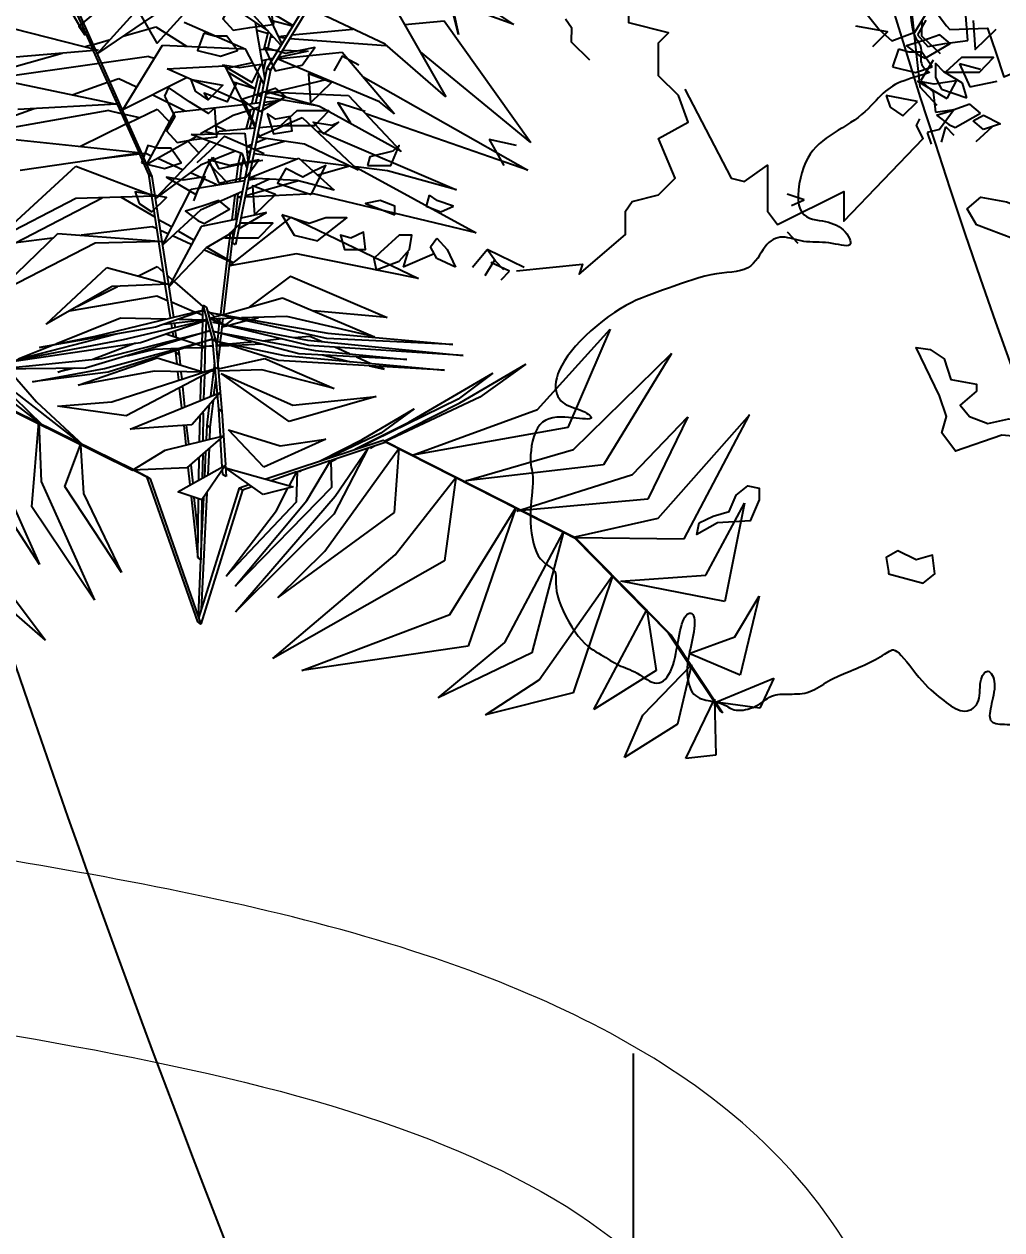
# Model space of a CAD drawing. Header units: metres. Extents: x 10 to 239, y 2 to 253.
# Drawn here: x 85.24 to 90.93, y 117.45 to 124.46 of the extents above; entities that cross this region are included whole.
import ezdxf

# ---------------------------------------------------------------- set-up
doc = ezdxf.new("R2010")
doc.units = ezdxf.units.M
doc.header["$MEASUREMENT"] = 0
doc.layers.get('Defpoints').update_dxf_attribs({"color": 9})
for name, color, linetype in [('-cotas', 252, 'Continuous'), ('1', 7, 'Continuous'), ('cot200', 9, 'Continuous')]:
    doc.layers.add(name, color=color, linetype=linetype)
doc.layers.add('barrera', color=7, linetype='Continuous', lineweight=0, true_color=0x9dbb63)
doc.layers.add('bloques ARBOLES', color=7, linetype='Continuous', true_color=0xb8d897)
doc.styles.get("Standard").update_dxf_attribs({"font": 'arial.ttf'})
doc.dimstyles.get("Standard").update_dxf_attribs({"dimtxt": 0.18, "dimasz": 0.18, "dimexe": 0.18, "dimexo": 0.0625, "dimgap": 0.09, "dimtad": 0, "dimtih": 1, "dimtoh": 1, "dimdec": 4, "dimzin": 0, "dimdsep": 46, "dimtxsty": 'Standard', "dimcen": 0.09, "dimadec": 0, "dimazin": 0, "dimtfac": 1, "dimtdec": 4, "dimtofl": 0, "dimtmove": 0, "dimatfit": 3, "dimfxl": 1, "dimtolj": 1, "dimtzin": 0, "dimarcsym": 0})

# ---------------------------------------------------------------- blocks, each defined once
blk = doc.blocks.new('ARB5')
for points in [[(672, -3702), (710, -3685), (744, -3668), (776, -3650), (806, -3631), (835, -3610), (862, -3588), (890, -3563), (918, -3536), (947, -3507), (977, -3475), (1008, -3441), (1041, -3407), (1076, -3372), (1114, -3336), (1154, -3301), (1197, -3267), (1242, -3234), (1290, -3202), (1340, -3170), (1391, -3139), (1442, -3108), (1492, -3077), (1541, -3045), (1588, -3012), (1633, -2977), (1675, -2941), (1714, -2902), (1751, -2861), (1784, -2815), (1815, -2766), (1842, -2712), (1867, -2653), (1888, -2588), (1906, -2520), (1920, -2450), (1929, -2380), (1933, -2312), (1931, -2249), (1924, -2191), (1909, -2142), (1888, -2103), (1861, -2072), (1829, -2049), (1794, -2032), (1755, -2019), (1716, -2010), (1675, -2003), (1636, -1996), (1598, -1988), (1561, -1980), (1527, -1969), (1494, -1958), (1463, -1944), (1434, -1928), (1406, -1909), (1381, -1887), (1357, -1863), (1336, -1837), (1318, -1810), (1303, -1783), (1294, -1758), (1290, -1735), (1292, -1717), (1300, -1703), (1316, -1695), (1339, -1693), (1367, -1694), (1400, -1699), (1436, -1706), (1474, -1713), (1515, -1720), (1555, -1727), (1596, -1731), (1636, -1734), (1675, -1735), (1714, -1736), (1752, -1737), (1790, -1739), (1826, -1741), (1862, -1746), (1897, -1752), (1931, -1760), (1965, -1768), (1997, -1777), (2029, -1785), (2061, -1791), (2092, -1796), (2122, -1798), (2152, -1796), (2181, -1790), (2210, -1781), (2238, -1769), (2265, -1752), (2291, -1732), (2315, -1708), (2339, -1679), (2362, -1648), (2384, -1613), (2406, -1577), (2429, -1541), (2455, -1506), (2483, -1473), (2515, -1444), (2551, -1420), (2593, -1401), (2640, -1388), (2691, -1378), (2746, -1370), (2806, -1363), (2869, -1356), (2935, -1347), (3005, -1335), (3077, -1318), (3151, -1298), (3226, -1276), (3302, -1251), (3377, -1224), (3452, -1198), (3524, -1171), (3595, -1146), (3662, -1121), (3728, -1098), (3792, -1075), (3855, -1050), (3917, -1023), (3981, -993), (4047, -958), (4114, -919), (4185, -873), (4257, -823), (4330, -768), (4402, -709), (4473, -648), (4540, -586), (4604, -523), (4662, -461), (4713, -399), (4759, -339), (4797, -281), (4830, -225), (4857, -172), (4878, -120), (4893, -72), (4903, -26), (4907, 17), (4907, 56), (4901, 93), (4892, 126), (4879, 157), (4861, 184), (4841, 208), (4818, 229), (4792, 247), (4763, 263), (4734, 276), (4703, 288), (4672, 299), (4641, 310), (4611, 321), (4582, 333), (4554, 346), (4529, 360), (4508, 374), (4491, 387), (4478, 400), (4471, 412), (4471, 421), (4478, 428), (4492, 432), (4514, 433), (4542, 432), (4575, 429), (4613, 426), (4655, 422), (4700, 417), (4747, 413), (4795, 411), (4844, 410), (4892, 412), (4940, 418), (4985, 429), (5028, 446), (5066, 471), (5101, 503), (5130, 545), (5154, 593), (5174, 647), (5189, 704), (5201, 762), (5208, 818), (5213, 871), (5214, 919), (5213, 960), (5210, 995), (5205, 1026), (5200, 1054), (5195, 1082), (5190, 1111), (5187, 1143), (5186, 1179), (5187, 1221), (5190, 1268), (5195, 1321), (5200, 1377), (5205, 1437), (5210, 1500), (5213, 1566), (5214, 1632), (5213, 1700), (5209, 1767), (5202, 1834), (5192, 1898), (5179, 1958), (5162, 2014), (5143, 2065), (5120, 2110), (5093, 2147), (5065, 2178), (5035, 2204), (5006, 2226), (4978, 2246), (4953, 2264), (4932, 2283), (4917, 2303), (4907, 2326), (4903, 2352), (4902, 2381), (4902, 2414), (4902, 2452), (4900, 2495), (4895, 2543), (4884, 2596), (4866, 2656), (4843, 2720), (4814, 2786), (4781, 2854), (4745, 2920), (4707, 2984), (4668, 3044), (4629, 3097), (4590, 3143), (4553, 3182), (4516, 3214), (4481, 3242), (4446, 3266), (4413, 3287), (4381, 3306), (4350, 3324), (4321, 3341), (4292, 3359), (4265, 3376), (4238, 3393), (4212, 3409), (4186, 3424), (4159, 3438), (4133, 3451), (4106, 3463), (4079, 3474), (4051, 3485), (4023, 3496), (3995, 3507), (3966, 3520), (3936, 3534), (3906, 3551), (3876, 3569), (3846, 3590), (3815, 3610), (3784, 3630), (3754, 3647), (3724, 3661), (3694, 3670), (3666, 3673), (3638, 3670), (3611, 3660), (3585, 3644), (3561, 3622), (3539, 3595), (3518, 3564), (3499, 3528), (3482, 3489), (3467, 3447), (3454, 3402), (3442, 3356), (3432, 3308), (3423, 3259), (3414, 3211), (3405, 3163), (3397, 3116), (3387, 3071), (3378, 3028), (3368, 2988), (3357, 2951), (3346, 2917), (3333, 2887), (3321, 2862), (3307, 2842), (3292, 2827), (3277, 2817), (3263, 2813), (3248, 2813), (3235, 2820), (3224, 2831), (3215, 2848), (3208, 2870), (3204, 2898), (3203, 2929), (3204, 2965), (3208, 3003), (3213, 3043), (3220, 3085), (3227, 3127), (3236, 3168), (3245, 3208), (3254, 3247), (3263, 3286), (3271, 3324), (3279, 3362), (3285, 3400), (3290, 3440), (3293, 3480), (3293, 3521), (3292, 3563), (3288, 3604), (3281, 3645), (3273, 3684), (3262, 3720), (3248, 3753), (3231, 3782), (3212, 3806), (3191, 3826), (3168, 3842), (3143, 3855), (3118, 3866), (3091, 3874), (3064, 3880), (3038, 3886), (3011, 3891), (2986, 3896), (2961, 3901), (2936, 3906), (2913, 3912), (2890, 3918), (2869, 3925), (2849, 3933), (2830, 3943), (2812, 3953), (2794, 3963), (2776, 3974), (2758, 3984), (2738, 3992), (2717, 3999), (2693, 4004), (2667, 4006), (2639, 4006), (2609, 4003), (2579, 3998), (2548, 3991), (2517, 3981), (2486, 3970), (2457, 3957), (2430, 3942), (2404, 3926), (2379, 3909), (2354, 3892), (2331, 3875), (2307, 3860), (2283, 3846), (2259, 3834), (2234, 3825), (2208, 3818), (2181, 3813), (2153, 3809), (2125, 3807), (2096, 3806), (2067, 3806), (2037, 3806), (2007, 3806), (1976, 3805), (1945, 3804), (1914, 3802), (1883, 3799), (1852, 3794), (1822, 3787), (1791, 3777), (1762, 3765), (1732, 3751), (1703, 3736), (1675, 3719), (1646, 3701), (1619, 3684), (1592, 3666), (1565, 3650), (1538, 3634), (1512, 3620), (1486, 3607), (1460, 3594), (1433, 3582), (1405, 3570), (1377, 3558), (1348, 3546), (1317, 3533), (1285, 3520), (1252, 3507), (1219, 3493), (1185, 3478), (1151, 3463), (1117, 3448), (1083, 3432), (1050, 3416), (1017, 3400), (986, 3383), (955, 3367), (926, 3351), (899, 3335), (874, 3319), (852, 3305), (832, 3291), (814, 3280), (796, 3271), (779, 3266), (762, 3266), (742, 3272), (721, 3284), (696, 3305), (668, 3334), (636, 3370), (601, 3412), (565, 3457), (527, 3505), (489, 3553), (451, 3601), (413, 3645), (376, 3685), (341, 3722), (307, 3755), (274, 3785), (241, 3813), (210, 3838), (179, 3863), (148, 3886), (119, 3909), (89, 3930), (60, 3951), (31, 3969), (2, 3985), (-26, 3998), (-55, 4008), (-83, 4014), (-111, 4015), (-139, 4012), (-166, 4005), (-191, 3994), (-214, 3979), (-235, 3961), (-253, 3939), (-267, 3914), (-278, 3886), (-285, 3856), (-290, 3824), (-293, 3790), (-295, 3757), (-298, 3723), (-300, 3690), (-305, 3659), (-311, 3630), (-319, 3604), (-329, 3581), (-341, 3561), (-353, 3545), (-367, 3534), (-380, 3528), (-394, 3527), (-409, 3531), (-422, 3541), (-435, 3556), (-447, 3575), (-457, 3597), (-466, 3623), (-471, 3652), (-475, 3683), (-475, 3715), (-473, 3750), (-468, 3784), (-462, 3820), (-455, 3855), (-448, 3890), (-440, 3924), (-432, 3957), (-426, 3988), (-420, 4017), (-417, 4044), (-415, 4068), (-416, 4091), (-420, 4110), (-426, 4127), (-437, 4141), (-451, 4152), (-469, 4160), (-490, 4166), (-514, 4171), (-541, 4174), (-569, 4176), (-599, 4177), (-631, 4179), (-663, 4181), (-696, 4183), (-731, 4185), (-768, 4187), (-807, 4187), (-848, 4187), (-891, 4186), (-937, 4184), (-987, 4179), (-1039, 4173), (-1093, 4165), (-1149, 4155), (-1207, 4143), (-1266, 4128), (-1326, 4112), (-1386, 4094), (-1446, 4073), (-1506, 4051), (-1564, 4027), (-1621, 4002), (-1675, 3976), (-1727, 3949), (-1776, 3922), (-1820, 3895), (-1860, 3869), (-1896, 3843), (-1927, 3817), (-1952, 3790), (-1972, 3763), (-1986, 3736), (-1993, 3708), (-1995, 3678), (-1990, 3647), (-1980, 3616), (-1966, 3583), (-1949, 3551), (-1932, 3519), (-1915, 3487), (-1899, 3457), (-1886, 3428), (-1878, 3400), (-1874, 3376), (-1873, 3354), (-1877, 3337), (-1884, 3324), (-1894, 3317), (-1908, 3317), (-1924, 3324), (-1943, 3338), (-1964, 3358), (-1987, 3383), (-2012, 3409), (-2038, 3435), (-2064, 3459), (-2091, 3480), (-2118, 3494), (-2144, 3501), (-2170, 3500), (-2197, 3493), (-2223, 3479), (-2251, 3460), (-2279, 3436), (-2309, 3408), (-2340, 3376), (-2372, 3341), (-2406, 3303), (-2439, 3263), (-2472, 3222), (-2504, 3179), (-2533, 3136), (-2559, 3093), (-2580, 3050), (-2597, 3008), (-2610, 2967), (-2620, 2927), (-2626, 2888), (-2631, 2852), (-2633, 2817), (-2635, 2783), (-2637, 2752), (-2639, 2723), (-2643, 2696), (-2649, 2671), (-2658, 2647), (-2671, 2625), (-2689, 2603), (-2714, 2583), (-2746, 2563), (-2785, 2544), (-2830, 2525), (-2880, 2505), (-2933, 2486), (-2988, 2465), (-3042, 2444), (-3094, 2422), (-3142, 2398), (-3186, 2372), (-3224, 2345), (-3259, 2317), (-3290, 2288), (-3319, 2260), (-3345, 2231), (-3369, 2203), (-3392, 2176), (-3415, 2150), (-3436, 2124), (-3455, 2098), (-3470, 2072), (-3481, 2043), (-3487, 2012), (-3486, 1978), (-3477, 1939), (-3461, 1896), (-3438, 1849), (-3408, 1799), (-3375, 1745), (-3338, 1690), (-3299, 1633), (-3260, 1576), (-3222, 1519), (-3186, 1463), (-3153, 1408), (-3123, 1355), (-3096, 1305), (-3072, 1258), (-3053, 1215), (-3039, 1176), (-3029, 1141), (-3024, 1112), (-3024, 1088), (-3029, 1068), (-3036, 1053), (-3046, 1042), (-3058, 1035), (-3071, 1032), (-3085, 1032), (-3100, 1036), (-3114, 1042), (-3128, 1051), (-3142, 1064), (-3156, 1079), (-3170, 1097), (-3185, 1118), (-3199, 1141), (-3213, 1167), (-3228, 1195), (-3243, 1226), (-3259, 1257), (-3277, 1290), (-3296, 1324), (-3317, 1358), (-3340, 1391), (-3366, 1425), (-3395, 1457), (-3425, 1489), (-3457, 1519), (-3491, 1547), (-3525, 1573), (-3560, 1597), (-3595, 1618), (-3631, 1636), (-3666, 1650), (-3701, 1661), (-3736, 1667), (-3770, 1668), (-3804, 1663), (-3837, 1653), (-3869, 1637), (-3901, 1614), (-3931, 1586), (-3960, 1553), (-3987, 1517), (-4013, 1477), (-4036, 1436), (-4058, 1395), (-4077, 1354), (-4093, 1314), (-4108, 1274), (-4122, 1236), (-4135, 1198), (-4150, 1160), (-4165, 1121), (-4183, 1082), (-4204, 1042), (-4229, 1000), (-4257, 958), (-4287, 914), (-4317, 868), (-4347, 821), (-4376, 773), (-4403, 724), (-4426, 673), (-4445, 621), (-4461, 568), (-4474, 513), (-4485, 457), (-4494, 400), (-4504, 341), (-4514, 281), (-4525, 220), (-4539, 157), (-4554, 94), (-4570, 30), (-4587, -33), (-4604, -95), (-4620, -156), (-4635, -215), (-4648, -272), (-4659, -325), (-4668, -376), (-4675, -424), (-4679, -470), (-4681, -514), (-4681, -557), (-4678, -599), (-4672, -640), (-4664, -681), (-4653, -721), (-4642, -761), (-4630, -802), (-4619, -843), (-4609, -885), (-4601, -927), (-4596, -971), (-4594, -1016), (-4595, -1062), (-4596, -1111), (-4597, -1161), (-4596, -1213), (-4593, -1268), (-4585, -1326), (-4573, -1387), (-4554, -1450), (-4529, -1515), (-4502, -1582), (-4472, -1649), (-4441, -1715), (-4411, -1779), (-4384, -1840), (-4360, -1897), (-4341, -1949), (-4327, -1998), (-4316, -2042), (-4308, -2084), (-4301, -2123), (-4294, -2161), (-4288, -2197), (-4280, -2232), (-4270, -2268), (-4258, -2303), (-4244, -2338), (-4228, -2373), (-4210, -2408), (-4191, -2443), (-4170, -2477), (-4148, -2511), (-4124, -2544), (-4098, -2577), (-4070, -2608), (-4039, -2639), (-4003, -2667), (-3964, -2693), (-3919, -2717), (-3869, -2738), (-3813, -2756), (-3753, -2770), (-3689, -2781), (-3624, -2787), (-3560, -2789), (-3497, -2787), (-3437, -2779), (-3383, -2766), (-3335, -2747), (-3292, -2724), (-3255, -2697), (-3222, -2667), (-3192, -2635), (-3164, -2603), (-3139, -2570), (-3114, -2539), (-3089, -2510), (-3064, -2483), (-3039, -2459), (-3013, -2437), (-2988, -2416), (-2961, -2398), (-2934, -2383), (-2906, -2369), (-2878, -2358), (-2849, -2349), (-2823, -2343), (-2799, -2339), (-2779, -2338), (-2764, -2341), (-2756, -2346), (-2755, -2355), (-2763, -2367), (-2778, -2383), (-2799, -2402), (-2825, -2425), (-2855, -2450), (-2886, -2479), (-2918, -2510), (-2949, -2544), (-2978, -2581), (-3005, -2619), (-3031, -2660), (-3057, -2701), (-3083, -2742), (-3109, -2783), (-3137, -2822), (-3166, -2861), (-3197, -2897), (-3229, -2931), (-3262, -2963), (-3295, -2994), (-3327, -3024), (-3356, -3052), (-3383, -3079), (-3407, -3106), (-3425, -3133), (-3440, -3159), (-3449, -3186), (-3452, -3213), (-3449, -3242), (-3440, -3272), (-3425, -3304), (-3402, -3338), (-3372, -3374), (-3335, -3413), (-3294, -3452), (-3249, -3491), (-3201, -3530), (-3153, -3566), (-3104, -3600), (-3057, -3631), (-3012, -3657), (-2970, -3679), (-2931, -3699), (-2894, -3716), (-2860, -3731), (-2829, -3745), (-2800, -3759), (-2774, -3772), (-2751, -3787), (-2730, -3803), (-2714, -3821), (-2701, -3841), (-2694, -3864), (-2691, -3889), (-2694, -3919), (-2703, -3952), (-2719, -3989), (-2739, -4031), (-2764, -4075), (-2792, -4121), (-2820, -4168), (-2849, -4216), (-2877, -4264), (-2901, -4311), (-2922, -4356), (-2940, -4400), (-2954, -4443), (-2966, -4486), (-2975, -4528), (-2982, -4571), (-2987, -4615), (-2991, -4661), (-2994, -4707), (-2996, -4756), (-2997, -4805), (-2996, -4855), (-2994, -4905), (-2990, -4955), (-2985, -5004), (-2977, -5053), (-2967, -5100), (-2955, -5146), (-2942, -5190), (-2927, -5233), (-2911, -5275), (-2894, -5316), (-2877, -5355), (-2859, -5393), (-2841, -5429), (-2824, -5465), (-2806, -5499), (-2789, -5533), (-2773, -5567), (-2757, -5600), (-2741, -5633), (-2727, -5667), (-2713, -5701), (-2699, -5734), (-2686, -5768), (-2672, -5800), (-2657, -5830), (-2640, -5859), (-2621, -5885), (-2599, -5908), (-2575, -5927), (-2547, -5943), (-2517, -5954), (-2484, -5960), (-2449, -5962), (-2411, -5958), (-2372, -5948), (-2330, -5931), (-2287, -5909), (-2243, -5882), (-2200, -5852), (-2158, -5821), (-2120, -5791), (-2085, -5765), (-2056, -5743), (-2033, -5728), (-2017, -5722), (-2008, -5723), (-2005, -5732), (-2008, -5745), (-2017, -5764), (-2029, -5786), (-2046, -5811), (-2066, -5837), (-2088, -5864), (-2113, -5891), (-2139, -5918), (-2166, -5945), (-2194, -5972), (-2221, -5998), (-2248, -6024), (-2273, -6050), (-2297, -6074), (-2318, -6098), (-2336, -6121), (-2350, -6143), (-2358, -6166), (-2360, -6188), (-2356, -6211), (-2344, -6234), (-2324, -6257), (-2297, -6281), (-2263, -6305), (-2223, -6329), (-2178, -6354), (-2129, -6380), (-2077, -6406), (-2023, -6432), (-1968, -6459), (-1911, -6486), (-1855, -6512), (-1798, -6537), (-1741, -6560), (-1686, -6582), (-1632, -6601), (-1579, -6616), (-1529, -6629), (-1481, -6638), (-1434, -6645), (-1388, -6648), (-1344, -6650), (-1299, -6650), (-1255, -6648), (-1211, -6645), (-1167, -6641), (-1121, -6636), (-1074, -6630), (-1026, -6623), (-975, -6615), (-922, -6606), (-865, -6595), (-805, -6583), (-741, -6570), (-675, -6556), (-608, -6541), (-540, -6524), (-474, -6507), (-412, -6489), (-353, -6470), (-300, -6451), (-254, -6431), (-213, -6411), (-178, -6391), (-145, -6371), (-115, -6350), (-86, -6330), (-57, -6310), (-26, -6290), (7, -6271), (42, -6252), (78, -6232), (115, -6211), (152, -6188), (189, -6164), (224, -6136), (257, -6106), (288, -6073), (315, -6036), (340, -5998), (362, -5958), (381, -5917), (396, -5877), (409, -5837), (418, -5799), (423, -5763), (425, -5729), (423, -5698), (419, -5668), (411, -5641), (400, -5616), (387, -5593), (370, -5572), (352, -5554), (332, -5538), (312, -5523), (294, -5511), (280, -5500), (270, -5491), (267, -5484), (271, -5478), (284, -5473), (305, -5469), (332, -5464), (362, -5457), (395, -5448), (428, -5436), (460, -5419), (488, -5398), (513, -5370), (532, -5337), (548, -5299), (560, -5259), (570, -5216), (576, -5171), (580, -5126), (583, -5081), (584, -5037), (584, -4994), (583, -4952), (581, -4909), (579, -4865), (575, -4819), (572, -4772), (569, -4722), (565, -4669), (561, -4615), (557, -4559), (552, -4505), (546, -4452), (539, -4402), (531, -4356), (521, -4316), (510, -4282), (497, -4253), (484, -4229), (471, -4208), (459, -4190), (448, -4172), (438, -4155), (432, -4136), (428, -4116), (426, -4093), (426, -4070), (428, -4046), (429, -4021), (430, -3997), (429, -3974), (427, -3952), (422, -3932), (415, -3913), (406, -3896), (396, -3881), (385, -3868), (374, -3856), (362, -3846), (351, -3839), (341, -3832), (333, -3827), (327, -3823), (325, -3820), (327, -3816), (334, -3812), (346, -3807), (366, -3801), (392, -3793), (425, -3783), (462, -3772), (503, -3760), (546, -3747), (589, -3732), (632, -3717)], [(824, 2332), (399, 2445), (257, 2332), (285, 2105), (484, 2162), (710, 2048), (852, 2133), (824, 2303)], [(2410, 1425), (2523, 1680), (2920, 1708), (3175, 1850), (3146, 1708), (2976, 1623), (2778, 1566), (2693, 1368), (2551, 1254), (2410, 1283)], [(-564, 631), (2, 829), (172, 602), (115, 404), (200, 149), (484, -446), (314, -418), (144, -305), (59, -50), (-253, 7), (-253, 92), (-55, 262), (-168, 404), (-394, 489), (-649, 432), (-876, 461), (-1046, 517), (-876, 659)], [(-3907, -248), (-3822, 7), (-3737, 36), (-3539, 177), (-3652, 36), (-3794, -135), (-3624, -333), (-3737, -361)], [(-1556, -1495), (-1329, -1268), (-1018, -1552), (-706, -1779), (-253, -1949), (-140, -2147), (-309, -2289), (-621, -2232), (-848, -2147), (-904, -2005), (-1046, -1864), (-1188, -1949), (-1358, -1807), (-1443, -1609)], [(-1310, -3598), (-1260, -3604), (-1209, -3613), (-1158, -3623), (-1109, -3634), (-1061, -3643), (-1017, -3651), (-977, -3657), (-942, -3659), (-913, -3657), (-890, -3651), (-872, -3642), (-858, -3631), (-848, -3617), (-841, -3603), (-836, -3588), (-834, -3574), (-832, -3560), (-833, -3547), (-835, -3535), (-838, -3524), (-844, -3514), (-851, -3505), (-860, -3496), (-871, -3489), (-885, -3482), (-901, -3476), (-918, -3471), (-939, -3467), (-961, -3463), (-985, -3460), (-1012, -3458), (-1041, -3456), (-1072, -3454), (-1105, -3453), (-1138, -3451), (-1170, -3449), (-1201, -3446), (-1230, -3441), (-1256, -3435), (-1277, -3427), (-1294, -3418), (-1307, -3406), (-1317, -3392), (-1323, -3376), (-1328, -3359), (-1330, -3340), (-1332, -3321), (-1334, -3300), (-1336, -3278), (-1339, -3256), (-1342, -3234), (-1346, -3211), (-1351, -3189), (-1357, -3168), (-1364, -3148), (-1372, -3130), (-1381, -3113), (-1392, -3098), (-1405, -3084), (-1418, -3072), (-1434, -3061), (-1451, -3051), (-1469, -3043), (-1490, -3035), (-1512, -3029), (-1535, -3023), (-1558, -3019), (-1580, -3016), (-1601, -3014), (-1619, -3015), (-1634, -3017), (-1646, -3021), (-1652, -3028), (-1654, -3036), (-1653, -3046), (-1648, -3058), (-1640, -3071), (-1631, -3085), (-1620, -3100), (-1608, -3116), (-1595, -3132), (-1583, -3148), (-1570, -3165), (-1558, -3182), (-1547, -3199), (-1537, -3215), (-1529, -3232), (-1523, -3248), (-1519, -3264), (-1516, -3279), (-1516, -3294), (-1518, -3308), (-1522, -3321), (-1527, -3334), (-1534, -3346), (-1542, -3357), (-1551, -3367), (-1562, -3376), (-1574, -3386), (-1587, -3394), (-1601, -3403), (-1617, -3412), (-1633, -3422), (-1650, -3432), (-1668, -3443), (-1687, -3455), (-1704, -3467), (-1721, -3480), (-1735, -3493), (-1747, -3506), (-1755, -3519), (-1759, -3531), (-1758, -3544), (-1753, -3555), (-1743, -3566), (-1729, -3575), (-1711, -3583), (-1690, -3590), (-1665, -3595), (-1636, -3598), (-1604, -3598), (-1570, -3598), (-1533, -3596), (-1493, -3594), (-1450, -3593), (-1406, -3592), (-1359, -3594)]]:
    blk.add_lwpolyline(points, close=True)
blk = doc.blocks.new('A$C16B70096')
for p, q in [((686, 1469.5), (862.5, 1179.5)), ((868, 1183), (691.5, 1473)), ((574.5, 1401), (540, 1241)), ((922, 1392), (843, 1224.5)), ((844.5, 1222.5), (955, 1344.5)), ((445.5, 1258), (560, 1334.5)), ((1159, 1208.5), (1041.5, 1338)), ((540, 1241), (559, 1316.5)), ((1016.5, 1305.5), (1159, 1208.5)), ((1203, 1306.5), (1065.5, 997.5)), ((445.5, 1258), (551.5, 1296)), ((653, 1294), (562, 1134)), ((666, 1224), (798, 1286.5)), ((824, 1256.5), (870.5, 1283.5)), ((1167, 1217), (1205, 1301.5)), ((564.5, 1264.5), (416.5, 1055.5)), ((632, 1258), (564.5, 1264.5)), ((862, 1265.5), (824.5, 1255.5)), ((858, 1256.5), (856, 1263.5)), ((912.5, 1278), (867, 1247)), ((888.5, 1262), (872, 1164.5)), ((904.5, 1215), (1010, 1261.5)), ((825, 1240), (721, 1250)), ((867, 1215.5), (861, 1240.5)), ((866.5, 1246), (873.5, 1215.5)), ((867.5, 1242.5), (885.5, 1247.5)), ((1059, 1254), (1006, 1221)), ((1115, 1238), (1059, 1254)), ((1336, 1259.5), (1157.5, 1214)), ((562, 1134), (666, 1224)), ((829, 1234), (664.5, 1222)), ((849, 1237.5), (834.5, 1239)), ((837, 1234.5), (847.5, 1235.5)), ((857.5, 1236), (862.5, 1236.5)), ((862.5, 1236.5), (858, 1237)), ((1047.5, 1222.5), (908.5, 1216.5)), ((1115.5, 1111.5), (1047.5, 1222.5)), ((1165.5, 1223.5), (1138.5, 1231.5)), ((1179.5, 1220), (1170, 1223)), ((416.5, 1055.5), (605.5, 1211)), ((739.5, 1210.5), (650, 1105)), ((675.5, 1125.5), (851, 1199)), ((851, 1199), (739.5, 1210.5)), ((841, 1214), (798, 1212)), ((798, 1212), (848.5, 1201.5)), ((880, 1215.5), (849.5, 1214)), ((858.5, 1199.5), (877, 1195.5)), ((874, 1156), (904.5, 1215)), ((1070.5, 1203), (1061.5, 1200)), ((1070.5, 1203), (1151.5, 1191.5)), ((1087.5, 1039), (1165.5, 1213)), ((1157.5, 1214), (1343, 1198.5)), ((1399, 1158), (1219.5, 1209)), ((868, 1183.5), (862.5, 1179.5)), ((862.5, 1179.5), (868, 1183)), ((862.5, 1179.5), (922, 880.5)), ((927.5, 884.5), (868, 1183.5)), ((871, 1196), (874.5, 1181)), ((893, 1192), (938, 1182.5)), ((940.5, 1187), (909.5, 1124)), ((909.5, 1124), (1039.5, 1182)), ((1039.5, 1182), (940.5, 1187)), ((1156, 1191), (1402, 1156)), ((703.5, 1168), (421.5, 1008)), ((857.5, 1142), (767, 1163.5)), ((887.5, 1123.5), (878.5, 1164)), ((883, 1172.5), (894, 1123)), ((935, 1176.5), (889, 1148)), ((889, 1147.5), (926, 1159)), ((1006, 1166.5), (1115.5, 1111.5)), ((1092, 1150.5), (1122, 1165)), ((1122, 1165), (1137, 1159.5)), ((1316.5, 1161.5), (1125.5, 1121.5)), ((1141.5, 1158.5), (1200.5, 1137.5)), ((870.5, 1142.5), (728.5, 1136)), ((778.5, 1117.5), (870.5, 1142.5)), ((870, 1139), (864, 1140.5)), ((885, 1135.5), (877.5, 1137.5)), ((1008.5, 1109.5), (1064, 1137)), ((728.5, 1136), (638.5, 1040)), ((638.5, 1040), (778.5, 1117.5)), ((650, 1105), (675.5, 1125.5)), ((782.5, 1118.5), (871, 1133.5)), ((845, 1128), (874, 1118.5)), ((873, 1125), (845, 1128)), ((878.5, 1134.5), (885, 1135.5)), ((905.5, 1121), (880.5, 1124)), ((882, 1116.5), (900.5, 1110)), ((906.5, 1122.5), (888, 1082.5)), ((888.5, 1081.5), (909.5, 1124)), ((909.5, 1124), (906.5, 1122.5)), ((1026, 1107.5), (908.5, 1121)), ((1125.5, 1121.5), (1295, 1112.5)), ((421.5, 1008), (697.5, 1104.5)), ((697.5, 1104.5), (698.5, 1105)), ((808, 1098.5), (712, 1008)), ((886, 1065), (808, 1098.5)), ((894, 1095), (889.5, 1113)), ((896.5, 1111), (898, 1104.5)), ((898.5, 1101.5), (904, 1080)), ((903, 1109.5), (926, 1102)), ((926, 1102), (982, 1070.5)), ((1074, 1018), (1026, 1107.5)), ((1056.5, 1113), (1035.5, 1091)), ((1106, 1089), (1056.5, 1113)), ((1112.5, 1104.5), (1087, 1098.5)), ((1139.5, 1110.5), (1118, 1105.5)), ((1139.5, 1110.5), (1353.5, 1072.5)), ((1320, 1095), (1267.5, 1114)), ((778.5, 1075), (543.5, 974.5)), ((781.5, 1074), (778.5, 1075)), ((881.5, 1081.5), (838.5, 1085.5)), ((950, 1075), (888.5, 1081)), ((897.5, 1080.5), (894.5, 1092.5)), ((939.5, 1076), (956, 1084.5)), ((954, 1071), (950, 1075)), ((1189, 1049), (1110, 1087.5)), ((804, 1053), (886, 1065)), ((889, 1043.5), (838.5, 1058)), ((869, 1062.5), (887, 1055)), ((884, 1071.5), (881.5, 1067)), ((881.5, 1067), (884, 1071.5)), ((906.5, 1071.5), (900.5, 1019.5)), ((998, 1069.5), (906.5, 1071.5)), ((910, 1036), (998, 1069.5)), ((958.5, 1070.5), (974.5, 1074)), ((1059.5, 959.5), (967, 1057)), ((1003.5, 1057.5), (985.5, 1038.5)), ((989.5, 1065.5), (1074, 1018)), ((1311, 1062), (1083.5, 1038)), ((712, 1008), (804, 1053)), ((818.5, 1027), (890.5, 1036.5)), ((894.5, 1052.5), (903.5, 1048.5)), ((902.5, 1039.5), (897, 1041.5)), ((897.5, 1037.5), (902.5, 1038)), ((902.5, 1011.5), (910, 1036)), ((917, 1020.5), (913, 1036.5)), ((923, 1041), (982, 1017)), ((1066.5, 1032.5), (1076, 1037)), ((1071, 1001), (1087, 1037)), ((1076, 1037), (1082, 1036)), ((1083.5, 1038), (1291.5, 1007.5)), ((1087, 1035.5), (1157.5, 1027)), ((721, 1016.5), (510, 901)), ((662, 1007), (716, 1014)), ((727, 1015), (780.5, 999.5)), ((810, 1026), (727.5, 1015.5)), ((813.5, 1029), (753, 974)), ((900, 994.5), (813.5, 1029)), ((908.5, 1030), (911.5, 1016.5)), ((911.5, 1016.5), (917, 1020.5)), ((917, 1020.5), (911.5, 1016.5)), ((915, 989.5), (911.5, 1016.5)), ((921, 988.5), (917, 1020.5)), ((969.5, 1021.5), (936, 986.5)), ((982, 1017), (1059.5, 959.5)), ((1013, 1009), (1055.5, 1028)), ((1196, 1015), (1060.5, 964)), ((1334, 888), (1196, 1015)), ((543.5, 974.5), (662, 1007)), ((816.5, 990.5), (900, 994.5)), ((864, 993), (902.5, 975)), ((899.5, 991.5), (885.5, 994)), ((954.5, 983), (999.5, 1003.5)), ((1065.5, 997.5), (1028.5, 756.5)), ((1071, 1001.5), (1065.5, 997.5)), ((1065.5, 966.5), (1071, 1001.5)), ((1065.5, 997.5), (1071, 1001)), ((753, 974), (816.5, 990.5)), ((904.5, 965), (816, 990)), ((998.5, 976), (907, 990.5)), ((910.5, 972), (982, 940)), ((1047, 880.5), (998.5, 976)), ((510, 901), (788.5, 967.5)), ((788.5, 967.5), (905.5, 962)), ((912.5, 963), (918, 961.5)), ((918, 961.5), (912.5, 962)), ((922.5, 924.5), (917.5, 968.5)), ((917.5, 967), (919, 968)), ((923.5, 965.5), (928.5, 923)), ((1053.5, 887), (1065.5, 963.5)), ((1060.5, 964), (1196, 960)), ((1118, 962), (1060.5, 928.5)), ((1299.5, 884), (1150.5, 961)), ((1196, 960), (1334, 888)), ((869, 935.5), (912.5, 926)), ((916, 908.5), (869, 935.5)), ((982, 940), (1047, 880.5)), ((827, 927.5), (609, 822.5)), ((932.5, 844.5), (827, 927.5)), ((920, 924.5), (981, 911.5)), ((981, 911.5), (1036.5, 808.5)), ((1054, 924), (1032, 911.5)), ((1057, 907.5), (1064.5, 911)), ((1064.5, 911), (1186.5, 897)), ((972, 876), (924, 903.5)), ((942.5, 762), (925.5, 902.5)), ((931.5, 899), (937, 856)), ((1020, 904), (994, 889)), ((998, 881), (1030, 896)), ((1038, 899), (1051, 905)), ((1226.5, 900), (1045, 886)), ((1337.5, 793), (1226.5, 900)), ((1236, 891.5), (1299.5, 884)), ((922, 880.5), (927.5, 884.5)), ((926.5, 849.5), (971.5, 875.5)), ((975.5, 871.5), (926.5, 849.5)), ((1036.5, 808.5), (972, 876)), ((1042.5, 815), (1053.5, 885.5)), ((1045, 886), (1162.5, 883)), ((1162.5, 883), (1337.5, 793)), ((609, 822.5), (818, 865)), ((818, 865), (932.5, 844.5)), ((937, 853.5), (948, 761.5)), ((1039, 828), (1031, 820.5)), ((1143, 841.5), (1037.5, 813)), ((1056.5, 843), (1046, 834)), ((1088.5, 827), (1056.5, 843)), ((1246.5, 744.5), (1143, 841.5)), ((828, 826.5), (662.5, 756)), ((828, 826.5), (898, 774)), ((1027, 817), (978, 774.5)), ((1033.5, 755.5), (1042.5, 812.5)), ((1037.5, 813), (1133.5, 809)), ((1193.5, 774.5), (1124.5, 809)), ((1133.5, 809), (1246.5, 744.5)), ((842, 789.5), (684, 722.5)), ((944.5, 760.5), (842, 789.5)), ((1038.5, 784.5), (1057, 792.5)), ((1057, 792.5), (1207.5, 766.5)), ((662.5, 756), (788.5, 767)), ((970, 765), (764, 729)), ((766, 719.5), (970, 765)), ((972, 773), (956, 714.5)), ((959, 757.5), (970, 767.5)), ((961.5, 719.5), (977.5, 777)), ((977.5, 777), (972, 773)), ((977.5, 777), (972, 773)), ((975.5, 768.5), (1059.5, 739)), ((1162, 724), (976, 769)), ((978, 769), (977.5, 777)), ((978.5, 752.5), (978, 767)), ((992.5, 765), (1032, 782)), ((684, 722.5), (834.5, 757.5)), ((796.5, 708), (961, 748)), ((961, 748), (799, 717)), ((834.5, 757.5), (912, 755)), ((896, 752), (883, 756)), ((904, 750), (931.5, 742.5)), ((924, 754.5), (966, 753)), ((938, 744), (924.5, 754)), ((944.5, 745.5), (943.5, 753.5)), ((945, 745.5), (954, 753)), ((964, 753.5), (945.5, 745)), ((966.5, 754.5), (948, 760)), ((949, 753.5), (949.5, 750)), ((950, 746.5), (952, 730.5)), ((1114, 718), (971, 751.5)), ((971, 751), (1085, 712.5)), ((972.5, 753), (971.5, 753.5)), ((971.5, 753), (972.5, 753)), ((972.5, 758), (972.5, 751.5)), ((972.5, 750), (974, 715.5)), ((1019.5, 753), (973, 752)), ((973, 752), (1044.5, 744)), ((978.5, 759), (988.5, 763.5)), ((978.5, 750), (978.5, 751)), ((979, 730), (978.5, 748)), ((1027, 745.5), (1026, 739)), ((1031, 738), (1032, 745)), ((1041.5, 753), (1119.5, 754.5)), ((1119.5, 754.5), (1230, 710)), ((280.5, 735.5), (353, 567.5)), ((405, 598), (280.5, 735.5)), ((764, 729), (550, 709.5)), ((795, 724), (774, 714.5)), ((960, 731.5), (785.5, 699)), ((821.5, 721.5), (795, 724)), ((814, 693.5), (960, 731.5)), ((935.5, 741.5), (945, 739)), ((945, 739), (940.5, 742.5)), ((946.5, 729.5), (944.5, 743.5)), ((948.5, 714), (946.5, 727)), ((952, 728.5), (954.5, 709)), ((1151.5, 685.5), (966, 733)), ((966, 733), (1179, 669)), ((979.5, 714), (979, 728.5)), ((1019.5, 719.5), (1041.5, 727)), ((1023.5, 721.5), (1025, 732)), ((1030, 730.5), (1028.5, 723)), ((1059.5, 739), (1258, 704.5)), ((1294.5, 684.5), (1126, 727.5)), ((1258, 704.5), (1162, 724)), ((799, 717), (532, 690.5)), ((532, 690.5), (796.5, 708)), ((550, 709.5), (766, 719.5)), ((727, 693.5), (752, 705)), ((955.5, 715), (838.5, 690.5)), ((876, 716), (843.5, 719.5)), ((849, 682), (955.5, 715)), ((877.5, 710), (922.5, 708)), ((933.5, 710.5), (895, 714)), ((955, 707), (933, 707.5)), ((940, 710), (955, 708)), ((956, 715), (945.5, 594.5)), ((949, 709.5), (948.5, 712)), ((949, 706.5), (952.5, 677.5)), ((951, 598.5), (961.5, 719)), ((954.5, 706.5), (955, 704.5)), ((961.5, 719), (956, 715)), ((956, 714.5), (961.5, 718.5)), ((978, 706), (961, 707.5)), ((961, 706.5), (978, 706)), ((1147, 668.5), (962, 718.5)), ((962, 718.5), (1140.5, 662)), ((974, 714), (975.5, 663)), ((974, 704.5), (988.5, 709.5)), ((1008.5, 703.5), (974, 704.5)), ((979.5, 707), (979.5, 712)), ((981, 664), (979.5, 704)), ((992, 710.5), (1014.5, 718)), ((1060.5, 701.5), (1019.5, 703)), ((1085, 712.5), (1343, 674.5)), ((1093.5, 711.5), (1166.5, 684)), ((1343, 674.5), (1114, 718)), ((1234.5, 708.5), (1294.5, 684.5)), ((175.5, 694), (291.5, 503.5)), ((343, 529.5), (175.5, 694)), ((838.5, 690.5), (564, 665.5)), ((564, 665.5), (849, 682)), ((785.5, 699), (628.5, 684)), ((628.5, 684), (814, 693.5)), ((715, 688.5), (690.5, 677)), ((774, 691.5), (725.5, 680)), ((872, 685.5), (753.5, 634)), ((951.5, 668), (872, 685.5)), ((1056.5, 686.5), (976.5, 662)), ((1019, 692.5), (1017, 675)), ((1020, 699.5), (1019, 692.5)), ((1019, 692.5), (1024.5, 696)), ((1024.5, 696), (1019, 692.5)), ((1022.5, 676.5), (1024.5, 696)), ((1024.5, 696), (1025, 698)), ((1192, 640), (1056.5, 686.5)), ((1108, 690), (1060.5, 701.5)), ((1336, 667), (1151.5, 685.5)), ((425, 676), (503.5, 619)), ((538, 609.5), (425, 676)), ((693.5, 673), (667.5, 667)), ((667.5, 667), (678.5, 672)), ((753.5, 634), (877, 666)), ((877, 666), (951, 663.5)), ((1134, 611.5), (952, 670)), ((952, 670), (1109.5, 587)), ((957, 663.5), (964, 663.5)), ((958, 678.5), (959.5, 668)), ((960, 663), (965, 621)), ((971.5, 664), (975, 663)), ((975, 663), (974, 663)), ((977.5, 662), (1061.5, 663.5)), ((981, 661), (981, 661.5)), ((1016, 662), (1014.5, 650.5)), ((1019.5, 649), (1021, 662.5)), ((1061.5, 663.5), (1192, 640)), ((1140.5, 662), (1270, 645.5)), ((1270, 645.5), (1147, 668.5)), ((1179, 669), (1336, 667)), ((1198.5, 669), (1226.5, 662)), ((1226.5, 662), (1209, 668.5)), ((1311.5, 667), (1263.5, 611.5)), ((481.5, 660.5), (541, 616)), ((625, 576.5), (481.5, 660.5)), ((947, 660), (824, 605.5)), ((830.5, 577.5), (947, 660)), ((959.5, 623), (955.5, 651.5)), ((975.5, 657), (977, 616)), ((982.5, 614), (981, 654)), ((1253.5, 572), (1359.5, 653.5)), ((1326.5, 642.5), (1253.5, 572)), ((681.5, 620.5), (830.5, 577.5)), ((824, 605.5), (681.5, 620.5)), ((1103, 564.5), (948.5, 627)), ((948.5, 627), (997, 572)), ((1013, 637.5), (1009.5, 603)), ((1014.5, 601), (1018, 634.5)), ((1097.5, 495), (1374.5, 631.5)), ((1369, 627.5), (1099, 494)), ((1183, 537), (1298, 626.5)), ((503.5, 619), (665.5, 543.5)), ((666.5, 544.5), (538, 609.5)), ((541, 616), (714.5, 530.5)), ((616, 599.5), (673.5, 557.5)), ((705, 546.5), (616, 599.5)), ((960.5, 613), (966, 567)), ((971, 571), (967, 606)), ((1109.5, 587), (1227, 604)), ((1227, 604), (1134, 611.5)), ((1263.5, 611.5), (1183, 537)), ((41.5, 589), (198.5, 411.5)), ((153.5, 376.5), (41.5, 589)), ((147, 585.5), (215.5, 444.5)), ((242, 486.5), (147, 585.5)), ((619, 520), (405, 598)), ((945.5, 595), (939.5, 503)), ((951, 598.5), (945.5, 595)), ((945.5, 594.5), (951, 598.5)), ((948, 552.5), (951, 598.5)), ((977.5, 592), (977.5, 593.5)), ((977.5, 592), (978, 592.5)), ((978, 592.5), (977.5, 592)), ((977.5, 592), (978.5, 545)), ((984, 543.5), (983, 587)), ((353, 567.5), (618.5, 520)), ((718, 530), (625, 576.5)), ((934.5, 563.5), (845.5, 536)), ((874, 499), (934.5, 563.5)), ((971, 571), (966, 567)), ((966, 567), (971, 571)), ((966, 567), (967, 547.5)), ((972, 546.5), (971, 571)), ((997, 572), (1103, 564.5)), ((1002.5, 539), (1006, 571)), ((1011, 570.5), (1007.5, 537.5)), ((1259.5, 576.5), (1255, 474.5)), ((1271, 431), (1259.5, 576.5)), ((669.5, 545.5), (344, 380.5)), ((361.5, 388), (664, 541.5)), ((664, 541.5), (669.5, 545.5)), ((669.5, 545.5), (664, 542)), ((664, 542), (758.5, 510.5)), ((870.5, 479), (669.5, 545.5)), ((673.5, 557.5), (768, 512.5)), ((777, 510), (705, 546.5)), ((767.5, 547.5), (874, 499)), ((845.5, 536), (767.5, 547.5)), ((1043, 528.5), (943, 553)), ((943, 553), (1005.5, 498)), ((945, 500), (948, 548)), ((1188, 537.5), (1182.5, 454)), ((1214.5, 466), (1188, 537.5)), ((527.5, 476), (343, 529.5)), ((769, 355.5), (642.5, 531.5)), ((642.5, 531.5), (650.5, 421.5)), ((684, 535.5), (691, 532)), ((691, 532), (685.5, 535)), ((751.5, 449.5), (695, 532.5)), ((695, 532.5), (754, 418.5)), ((967.5, 531), (969.5, 486)), ((975, 483), (973, 526)), ((978.5, 521), (979.5, 481)), ((1098.5, 494), (1043, 528.5)), ((1258, 332.5), (1385, 527.5)), ((291.5, 503.5), (527.5, 476)), ((749.5, 513.5), (758.5, 509)), ((758.5, 509), (750.5, 513)), ((759, 511.5), (758, 464.5)), ((800, 442), (759, 511.5)), ((760.5, 510), (816, 491)), ((939.5, 498), (823.5, 465.5)), ((875, 452.5), (939.5, 498)), ((939.5, 501.5), (938.5, 483)), ((1021, 457), (939.5, 502.5)), ((939.5, 502.5), (980, 443)), ((985, 477.5), (984.5, 516)), ((999, 503.5), (995.5, 472)), ((1000, 469), (1003.5, 499)), ((1005.5, 498), (1098.5, 494)), ((433.5, 426), (242, 486.5)), ((648.5, 349), (544.5, 481.5)), ((544.5, 481.5), (564, 338.5)), ((809.5, 493.5), (812.5, 492)), ((812.5, 492), (810, 493.5)), ((829.5, 468), (816.5, 492.5)), ((816.5, 492.5), (818.5, 439)), ((818, 491), (861, 476)), ((938.5, 483), (944, 486.5)), ((944, 486.5), (944.5, 494.5)), ((1068.5, 479.5), (981.5, 230)), ((987, 234), (1074, 483.5)), ((1068.5, 479.5), (1097.5, 494)), ((1074, 483.5), (1068.5, 479.5)), ((1074, 483.5), (1068.5, 479.5)), ((1095, 494), (1074, 483.5)), ((1330.5, 494), (1258, 332.5)), ((758, 464.5), (923, 295)), ((823.5, 465.5), (875, 452.5)), ((852, 425), (832.5, 463)), ((894, 465.5), (910, 460)), ((915.5, 464), (899.5, 469.5)), ((910, 460), (915.5, 464)), ((915.5, 464), (910, 460)), ((910, 460), (981.5, 230)), ((985, 240.5), (915.5, 464)), ((980.5, 256), (971, 455.5)), ((980, 443), (1021, 457)), ((1117.5, 318.5), (1214.5, 466)), ((1255, 474.5), (1164, 271.5)), ((50, 437.5), (84, 269)), ((116.5, 314), (50, 437.5)), ((215.5, 444.5), (431, 425)), ((922, 251), (751.5, 449.5)), ((923, 295), (800, 442)), ((818.5, 439), (938.5, 312.5)), ((977, 447), (981.5, 355)), ((980, 442.5), (981.5, 340.5)), ((987, 344.5), (985.5, 444.5)), ((986.5, 386.5), (993, 447)), ((998, 448.5), (987, 344.5)), ((1182.5, 454), (1117.5, 318.5)), ((434.5, 424.5), (440.5, 424)), ((440.5, 424), (436, 425.5)), ((555, 246.5), (442, 429.5)), ((442, 429.5), (523.5, 192.5)), ((650.5, 421.5), (849.5, 276)), ((754, 418.5), (922, 251)), ((938.5, 312.5), (852, 425)), ((1164, 271.5), (1271, 431)), ((198.5, 411.5), (341, 379)), ((1400, 404.5), (1248, 203)), ((1248, 203), (1469.5, 395.5)), ((340.5, 378.5), (153.5, 376.5)), ((338.5, 377), (218, 254.5)), ((277.5, 313), (340.5, 377)), ((344, 380.5), (338.5, 377)), ((339, 376.5), (360, 387)), ((344, 380.5), (339, 376.5)), ((342.5, 379), (344, 380.5)), ((461, 199), (360.5, 388.5)), ((360.5, 388.5), (414.5, 181)), ((849.5, 276), (769, 355.5)), ((564, 338.5), (858.5, 171.5)), ((858.5, 171.5), (648.5, 349)), ((987, 344.5), (981.5, 340.5)), ((981.5, 340.5), (987, 344.5)), ((982, 340.5), (986.5, 245)), ((262, 304), (116.5, 314)), ((219, 253.5), (276, 311.5)), ((402, 134.5), (276, 314)), ((276, 314), (344, 112.5)), ((84, 269), (262, 304)), ((25, 278), (57.5, 143)), ((67, 208.5), (25, 278)), ((217, 253), (175, 210.5)), ((180.5, 214.5), (216.5, 251)), ((217.5, 254.5), (201.5, 150.5)), ((308.5, 84), (217.5, 254.5)), ((808.5, 151), (555, 246.5)), ((987, 234), (981.5, 230)), ((981.5, 230), (987, 234)), ((981.5, 230), (987, 234)), ((145, 180), (67, 208.5)), ((175, 211), (87, 78)), ((143.5, 159), (180.5, 214.5)), ((180.5, 214.5), (175, 211)), ((175, 210.5), (180.5, 214.5)), ((575, 104), (461, 199)), ((523.5, 192.5), (808.5, 151)), ((57.5, 143), (145, 180)), ((414.5, 181), (575, 104)), ((103.5, 98.5), (141.5, 156)), ((224.5, 74), (141, 160.5)), ((141, 160.5), (165, 58.5)), ((201.5, 150.5), (308.5, 84)), ((0, 137.5), (24, 86)), ((99.5, 96.5), (0, 137.5)), ((494, 75), (402, 134.5)), ((344, 112.5), (494, 75)), ((24, 86), (99.5, 96.5)), ((92.5, 82), (101, 95)), ((101.5, 101.5), (99.5, 5.5)), ((150.5, 0), (101.5, 101.5)), ((87, 78), (92.5, 82)), ((256, 1.5), (224.5, 74)), ((165, 58.5), (256, 1.5)), ((99.5, 5.5), (150.5, 0))]:
    blk.add_line(p, q)
blk = doc.blocks.new('ARBOL22')
for points in [[(-1.3165, -1.287), (-1.3999, -1.379), (-1.491, -1.2187), (-1.6242, -1.3301), (-1.6064, -1.3552), (-1.6838, -1.2216)], [(0.8185, -1.2789), (0.8568, -1.3293), (0.8662, -1.3404), (0.974, -1.3359), (0.9973, -1.4058), (1.0209, -1.4758), (1.1328, -1.4286), (1.1427, -1.4459), (1.1692, -1.4613), (1.2104, -1.4573), (1.2651, -1.5061)], [(0.741, -0.7545), (0.7789, -0.8679), (0.7354, -1.0938), (0.7809, -1.5045), (0.829, -1.5566)], [(0.7865, -1.3163), (0.7856, -1.3577), (0.8382, -1.4087)], [(-0.2327, -1.3092), (-0.2154, -1.3344), (-0.2164, -1.3758), (-0.1637, -1.4268)], [(-0.373, -2.0299), (-0.184, -2.011), (-0.1934, -2.0393), (-0.0611, -1.9259), (-0.0611, -1.8598), (-0.0422, -1.8315), (0.0334, -1.8126), (0.0807, -1.7653), (0.0334, -1.652), (0.1185, -1.6047), (0.0901, -1.5292), (0.0334, -1.4725), (0.0334, -1.378), (0.0618, -1.3497), (-0.0516, -1.3213), (-0.0516, -1.1891)], [(0.9175, -1.3718), (0.9114, -1.289)], [(0.6456, -1.3885), (0.6876, -1.3471), (0.5979, -1.3305)], [(0.7976, -1.3138), (0.7737, -1.3552)], [(0.9332, -1.314), (0.9391, -1.3969), (0.9991, -1.3389)], [(0.7737, -1.3552), (0.8037, -1.3885)], [(0.8516, -1.3801), (0.9175, -1.3718)], [(0.7199, -1.3967), (0.7019, -1.4464)], [(0.7498, -1.4049), (0.7199, -1.3967)], [(0.7858, -1.4049), (0.7498, -1.4049)], [(0.8157, -1.4464), (0.7858, -1.4049)], [(0.8037, -1.3885), (0.8516, -1.3801)], [(-0.8233, -1.4417), (-0.8712, -1.4168), (-0.8952, -1.4583)], [(0.7019, -1.4464), (0.7678, -1.4629)], [(0.7678, -1.4629), (0.8157, -1.4464)], [(0.8189, -1.4277), (0.783, -1.4856)], [(0.8489, -1.4608), (0.8248, -1.4359)], [(0.8248, -1.4359), (0.8248, -1.4774)], [(0.9534, -1.4547), (0.8935, -1.438)], [(0.8935, -1.438), (0.9235, -1.5044)], [(0.8248, -1.4774), (0.8428, -1.5105)], [(0.9028, -1.4939), (0.8489, -1.4608)], [(-1.172, -1.4903), (-1.1994, -1.5473), (-1.2653, -1.5224), (-1.2546, -1.541), (-1.2905, -1.5163), (-1.3024, -1.483), (-1.2126, -1.4997), (-1.2546, -1.541)], [(0.109, -1.5103), (0.2413, -1.7653), (0.2791, -1.7748), (0.3453, -1.7276), (0.3453, -1.8598), (0.3736, -1.8976), (0.5627, -1.8031), (0.5627, -1.8882), (0.7895, -1.652), (0.7706, -1.6142), (0.78, -1.5953)], [(0.7737, -1.4878), (0.8576, -1.5375)], [(0.8217, -1.496), (0.7737, -1.4878)], [(0.783, -1.4856), (0.8189, -1.5187)], [(0.8839, -1.4865), (0.8217, -1.496)], [(0.8428, -1.5105), (0.9148, -1.5354)], [(0.8839, -1.4865), (0.8576, -1.5375)], [(0.9148, -1.5354), (0.9028, -1.4939)], [(0.9235, -1.5044), (1.0014, -1.4878)], [(-0.8053, -1.5743), (-0.8832, -1.5494), (-0.8473, -1.6074)], [(0.684, -1.5291), (0.6958, -1.5624)], [(0.7737, -1.5457), (0.684, -1.5291)], [(0.7317, -1.5871), (0.7737, -1.5457)], [(0.8189, -1.5187), (0.8248, -1.5767)], [(0.6958, -1.5624), (0.7317, -1.5871)], [(0.8248, -1.5767), (0.8787, -1.5685)], [(0.8284, -1.5851), (0.8755, -1.5706)], [(0.8284, -1.5851), (0.8635, -1.612)], [(0.8787, -1.5685), (0.8369, -1.6265)], [(0.9235, -1.554), (0.8755, -1.5706)], [(0.8816, -1.6204), (0.9534, -1.5789)], [(0.9534, -1.5789), (0.9235, -1.554)], [(0.9327, -1.6016), (0.9627, -1.5849)], [(0.9627, -1.5849), (1.0106, -1.6098)], [(0.842, -1.6627), (0.8548, -1.6181)], [(0.8787, -1.6429), (0.8548, -1.6181)], [(0.8635, -1.612), (0.8816, -1.6204)], [(0.9627, -1.6265), (0.9327, -1.6016)], [(0.9859, -1.6189), (0.9403, -1.661)], [(1.0106, -1.6098), (0.9627, -1.6265)], [(-1.2854, -1.72), (-1.2495, -1.6869), (-1.2075, -1.6454), (-1.0937, -1.6951)], [(-0.3729, -1.6715), (-0.4508, -1.6548)], [(-0.4508, -1.6548), (-0.4088, -1.7294)], [(0.8369, -1.6265), (0.801, -1.6347)], [(0.801, -1.6347), (0.8128, -1.6678)], [(-1.2951, -1.8298), (-1.2591, -1.7387), (-1.2412, -1.7056)], [(-1.2412, -1.7056), (-1.2232, -1.7387)], [(-1.2232, -1.7387), (-1.1514, -1.722)], [(-1.1514, -1.722), (-1.0974, -1.7138)], [(-0.6227, -1.8134), (-0.6305, -1.8454)], [(-0.6227, -1.8134), (-0.6005, -1.8288)], [(0.4494, -1.8273), (0.4014, -1.8107)], [(0.4134, -1.8438), (0.4494, -1.8273)], [(-0.6305, -1.8454), (-0.5885, -1.8619)], [(-0.5526, -1.8454), (-0.6005, -1.8288)], [(-0.5885, -1.8619), (-0.5526, -1.8454)], [(0.4014, -1.9184), (0.4314, -1.9515)], [(-0.6185, -1.9614), (-0.6005, -1.9365)], [(-0.6005, -1.9945), (-0.6185, -1.9614)], [(-0.6005, -1.9365), (-0.5705, -1.9696)], [(-0.6837, -1.9755), (-0.6964, -2.0193)], [(-0.6076, -1.9814), (-0.6964, -2.0193)], [(-0.5466, -2.0193), (-0.6005, -1.9945)], [(-0.5705, -1.9696), (-0.5466, -2.0193)], [(-0.4987, -2.0193), (-0.4567, -1.9696)], [(-0.4358, -1.9996), (-0.4628, -2.0442)], [(-0.3503, -2.0211), (-0.4567, -1.9696)], [(-0.4328, -2.0027), (-0.4567, -1.9696)], [(-0.3922, -2.0313), (-0.4461, -2.0066)], [(-0.4088, -2.0276), (-0.4328, -2.0027)], [(-0.4161, -2.0562), (-0.3922, -2.0313)]]:
    blk.add_lwpolyline(points)
for points in [[(-1.1888, -1.2678), (-1.2126, -1.3091), (-1.1827, -1.3424), (-1.1347, -1.334), (-1.0689, -1.3257), (-1.0749, -1.2429), (-1.0929, -1.2595), (-1.1468, -1.2264), (-1.2067, -1.1849), (-1.2186, -1.2098)], [(0.6645, -1.3397), (0.7004, -1.3728), (0.7662, -1.3479), (0.7962, -1.2984), (0.7363, -1.2817), (0.6465, -1.2486), (0.6106, -1.2735)], [(-1.2665, -1.3506), (-1.2845, -1.4004), (-1.2186, -1.4168), (-1.1706, -1.4004), (-1.2006, -1.3588), (-1.2365, -1.3588)], [(0.7774, -1.4133), (0.7955, -1.4217), (0.8673, -1.3802), (0.8373, -1.3553), (0.7894, -1.372), (0.7423, -1.3865)], [(-0.985, -1.4417), (-0.9491, -1.392), (-1.0329, -1.4086), (-1.0929, -1.392), (-1.0629, -1.4583)], [(-1.1025, -1.4404), (-1.1647, -1.4499), (-1.2126, -1.4417), (-1.1288, -1.4914)], [(0.9507, -1.4624), (0.9912, -1.4202), (0.8998, -1.4202), (0.8541, -1.4624)], [(-0.9611, -1.5494), (-0.9012, -1.4914), (-0.9671, -1.4666)], [(-1.3791, -1.5306), (-1.3493, -1.5886), (-1.3731, -1.63), (-1.3432, -1.6632), (-1.2952, -1.6548), (-1.2294, -1.6466), (-1.2355, -1.5637), (-1.2534, -1.5804), (-1.3073, -1.5473), (-1.3672, -1.5058)], [(-1.0329, -1.5328), (-1.1048, -1.5743), (-1.1229, -1.5659), (-1.158, -1.539), (-1.1109, -1.5245), (-1.0629, -1.5079)], [(-1.0857, -1.5804), (-1.0676, -1.6384), (-1.0138, -1.63), (-1.0197, -1.5886), (-1.0617, -1.5969)], [(-0.9496, -1.615), (-0.9091, -1.5728), (-1.0005, -1.5728), (-1.0461, -1.615)], [(-0.8999, -1.6135), (-0.882, -1.6053), (-0.924, -1.6384), (-0.9538, -1.6053)], [(-1.445, -1.7212), (-1.3791, -1.7377), (-1.3311, -1.7212), (-1.3611, -1.6797), (-1.397, -1.6797), (-1.427, -1.6715)], [(-0.7982, -1.7294), (-0.7323, -1.7294), (-0.7084, -1.6715), (-0.7263, -1.6879), (-0.7922, -1.7046)], [(-1.2234, -1.7792), (-1.1455, -1.7626), (-1.1096, -1.7128), (-1.1935, -1.7294), (-1.2534, -1.7128)], [(-0.9599, -1.8123), (-0.9179, -1.7294), (-0.9538, -1.7459), (-0.9838, -1.7626), (-1.0317, -1.7377), (-1.0558, -1.7792)], [(-1.2893, -1.8123), (-1.263, -1.7612), (-1.3252, -1.7708), (-1.3731, -1.7626)], [(-1.1216, -1.8703), (-1.0617, -1.8123), (-1.1276, -1.7874)], [(-1.4511, -1.8372), (-1.4152, -1.8619), (-1.3731, -1.8205), (-1.4629, -1.8039)], [(-1.2834, -1.8867), (-1.2653, -1.8951), (-1.1935, -1.8536), (-1.2234, -1.8288), (-1.2714, -1.8454), (-1.3185, -1.8599)], [(-0.7202, -1.8703), (-0.7202, -1.8454), (-0.7622, -1.8288), (-0.8041, -1.8372)], [(-1.1101, -1.9358), (-1.0696, -1.8937), (-1.161, -1.8937), (-1.2066, -1.9358)], [(-1.0437, -1.8703), (-1.0078, -1.9282), (-0.9419, -1.9447), (-0.8581, -1.8785), (-0.9179, -1.8785), (-0.9658, -1.8951)], [(-0.8461, -1.9365), (-0.8761, -1.9282), (-0.864, -1.9696), (-0.8041, -1.9696), (-0.8102, -1.9198)], [(-0.7743, -2.0276), (-0.7084, -2.0027), (-0.6784, -1.9696), (-0.6723, -1.9282), (-0.7084, -1.9282), (-0.7622, -1.9778), (-0.7802, -1.9945)]]:
    blk.add_lwpolyline(points, close=True)
blk = doc.blocks.new('asddsd')
at = {"layer": 'bloques ARBOLES'}
for name, p, xscale, yscale, zscale in [('ARBOL22', (70.4753, 43.3507, 1.2423), 2.033276188942182, 2.033276188942182, 2.033276188942182), ('A$C16B70096', (71.2131, 36.3873), -0.003392618244440136, 0.003392618244440136, 0.003392618244440136)]:
    blk.add_blockref(name, p, dxfattribs=dict(at, xscale=xscale, yscale=yscale, zscale=zscale))
at = {"layer": 'bloques ARBOLES', "xscale": 0.0004740765671158, "yscale": 0.0004740765671158, "zscale": 0.0004740765671158, "rotation": 180}
blk.add_blockref('ARB5', (72.2711, 38.5663), dxfattribs=at)
blk = doc.blocks.new('*D80')
at = {"layer": '-cotas', "color": 0, "lineweight": -2, "transparency": 16777216}
for p, q in [((35.934, 118.4929), (35.9273, 96.0178)), ((88.7846, 118.4772), (88.778, 96.0022)), ((36.1074, 96.1978), (61.0308, 96.1904)), ((88.598, 96.1822), (63.6746, 96.1896))]:
    blk.add_line(p, q, dxfattribs=at)
at = {"layer": '-cotas', "color": 0, "transparency": 16777216}
for points in [[(36.1074, 96.2278), (36.1074, 96.1678), (35.9274, 96.1978)], [(88.598, 96.2122), (88.598, 96.1522), (88.778, 96.1822)]]:
    blk.add_solid(points, dxfattribs=at)
at = {"layer": 'Defpoints', "color": 0, "transparency": 16777216}
for p in [(35.934, 118.5554), (88.7846, 118.5397), (88.778, 96.1822)]:
    blk.add_point(p, dxfattribs=at)
at = {"layer": '-cotas', "color": 0, "transparency": 16777216, "insert": (62.3527, 96.19), "char_height": 0.5, "attachment_point": 5}
blk.add_mtext('\\A1;52.8506', dxfattribs=at)

msp = doc.modelspace()

# ---------------------------------------------------------------- linework, layer by layer
at = {"layer": 'barrera'}
for points, knots in [([(75.73942, 138.0295), (75.90592, 132.24856), (75.56894, 125.59934), (78.41125, 118.95323), (87.62299, 118.78101), (90.20739, 116.57328), (88.83191, 114.43831)], [0, 0, 0, 0, 0.8755826, 1.8755826, 2.8755826, 3.8755826, 3.8755826, 3.8755826, 3.8755826]), ([(90.10427, 117.22722), (90.10054, 117.23431), (90.09678, 117.24137), (89.93855, 117.5353), (89.73541, 117.78368), (89.27878, 118.20756), (89.02506, 118.38479), (88.48436, 118.69224), (88.19676, 118.8226), (87.20305, 119.19889), (86.43212, 119.37331), (84.84876, 119.66158), (84.03139, 119.77894), (82.45549, 120.06365), (81.69779, 120.23168), (80.66832, 120.58795), (80.33, 120.73415), (79.68813, 121.09274), (79.38702, 121.31764), (78.8384, 121.84466), (78.59273, 122.14611), (77.90446, 123.21403), (77.55097, 124.12748), (77.19274, 125.72824), (77.10216, 126.28864), (76.96957, 127.47861), (76.9266, 128.11351), (76.82933, 130.39042), (76.8268, 132.31045), (76.7317, 135.83918), (76.69679, 136.88129), (76.64589, 138.0295)], [5.0005813, 5.0005813, 5.0005813, 5.0005813, 5.0039387, 5.0039387, 5.1407367, 5.1407367, 5.2775346, 5.2775346, 5.4143326, 5.4143326, 5.7278842, 5.7278842, 6.0414357, 6.0414357, 6.3549873, 6.3549873, 6.5302849, 6.5302849, 6.7323037, 6.7323037, 6.9343224, 6.9343224, 7.3625573, 7.3625573, 7.5707002, 7.5707002, 7.7788431, 7.7788431, 8.242433, 8.242433, 8.4137974, 8.4137974, 8.4137974, 8.4137974])]:
    msp.add_open_spline(points, degree=3, knots=knots, dxfattribs=at)
at = {"layer": 'cot200'}
for points, knots in [([(87.98086, 113.69445), (86.27881, 117.39115), (84.76892, 121.61662), (83.45269, 126.48592), (82.50314, 129.99874), (81.65438, 133.84665), (80.90637, 138.0295)], [0.69851692, 0.69851692, 0.69851692, 0.69851692, 0.82848172, 0.82848172, 0.82848172, 0.92224151, 0.92224151, 0.92224151, 0.92224151]), ([(105.215, 109.73865), (103.29078, 109.76236), (101.5175, 110.1562), (99.89572, 110.92152), (99.01349, 111.33785), (98.17608, 111.86411), (97.3836, 112.50051), (94.26818, 115.00238), (91.84697, 119.20652), (90.12537, 125.12614), (89.99638, 125.56964), (89.87133, 126.02276), (89.75033, 126.48592), (88.88037, 129.81605), (88.22034, 133.6646), (87.76942, 138.0295)], [2.7323709, 2.7323709, 2.7323709, 2.7323709, 2.9382831, 2.9382831, 2.9382831, 3.0502975, 3.0502975, 3.0502975, 3.4906512, 3.4906512, 3.4906512, 3.5236424, 3.5236424, 3.5236424, 3.7608538, 3.7608538, 3.7608538, 3.7608538])]:
    msp.add_open_spline(points, degree=3, knots=knots, dxfattribs=at)

# ---------------------------------------------------------------- block references
at = {"layer": '1', "lineweight": 0}
msp.add_blockref('asddsd', (18.38943, 83.80593), dxfattribs=at)

# ---------------------------------------------------------------- dimensions: what is measured, and where the dimension line sits
at = {"layer": '-cotas'}
dim = msp.add_aligned_dim(p1=(35.93402, 118.55536), p2=(88.78463, 118.53971), distance=-22.35753, dimstyle='Standard', override={"dimtxt": 0.5}, dxfattribs=at)
dim.commit()
dim.dimension.update_dxf_attribs({"geometry": '*D80', "text_midpoint": (62.3527, 96.19001)})

doc.saveas('drawing.dxf')
